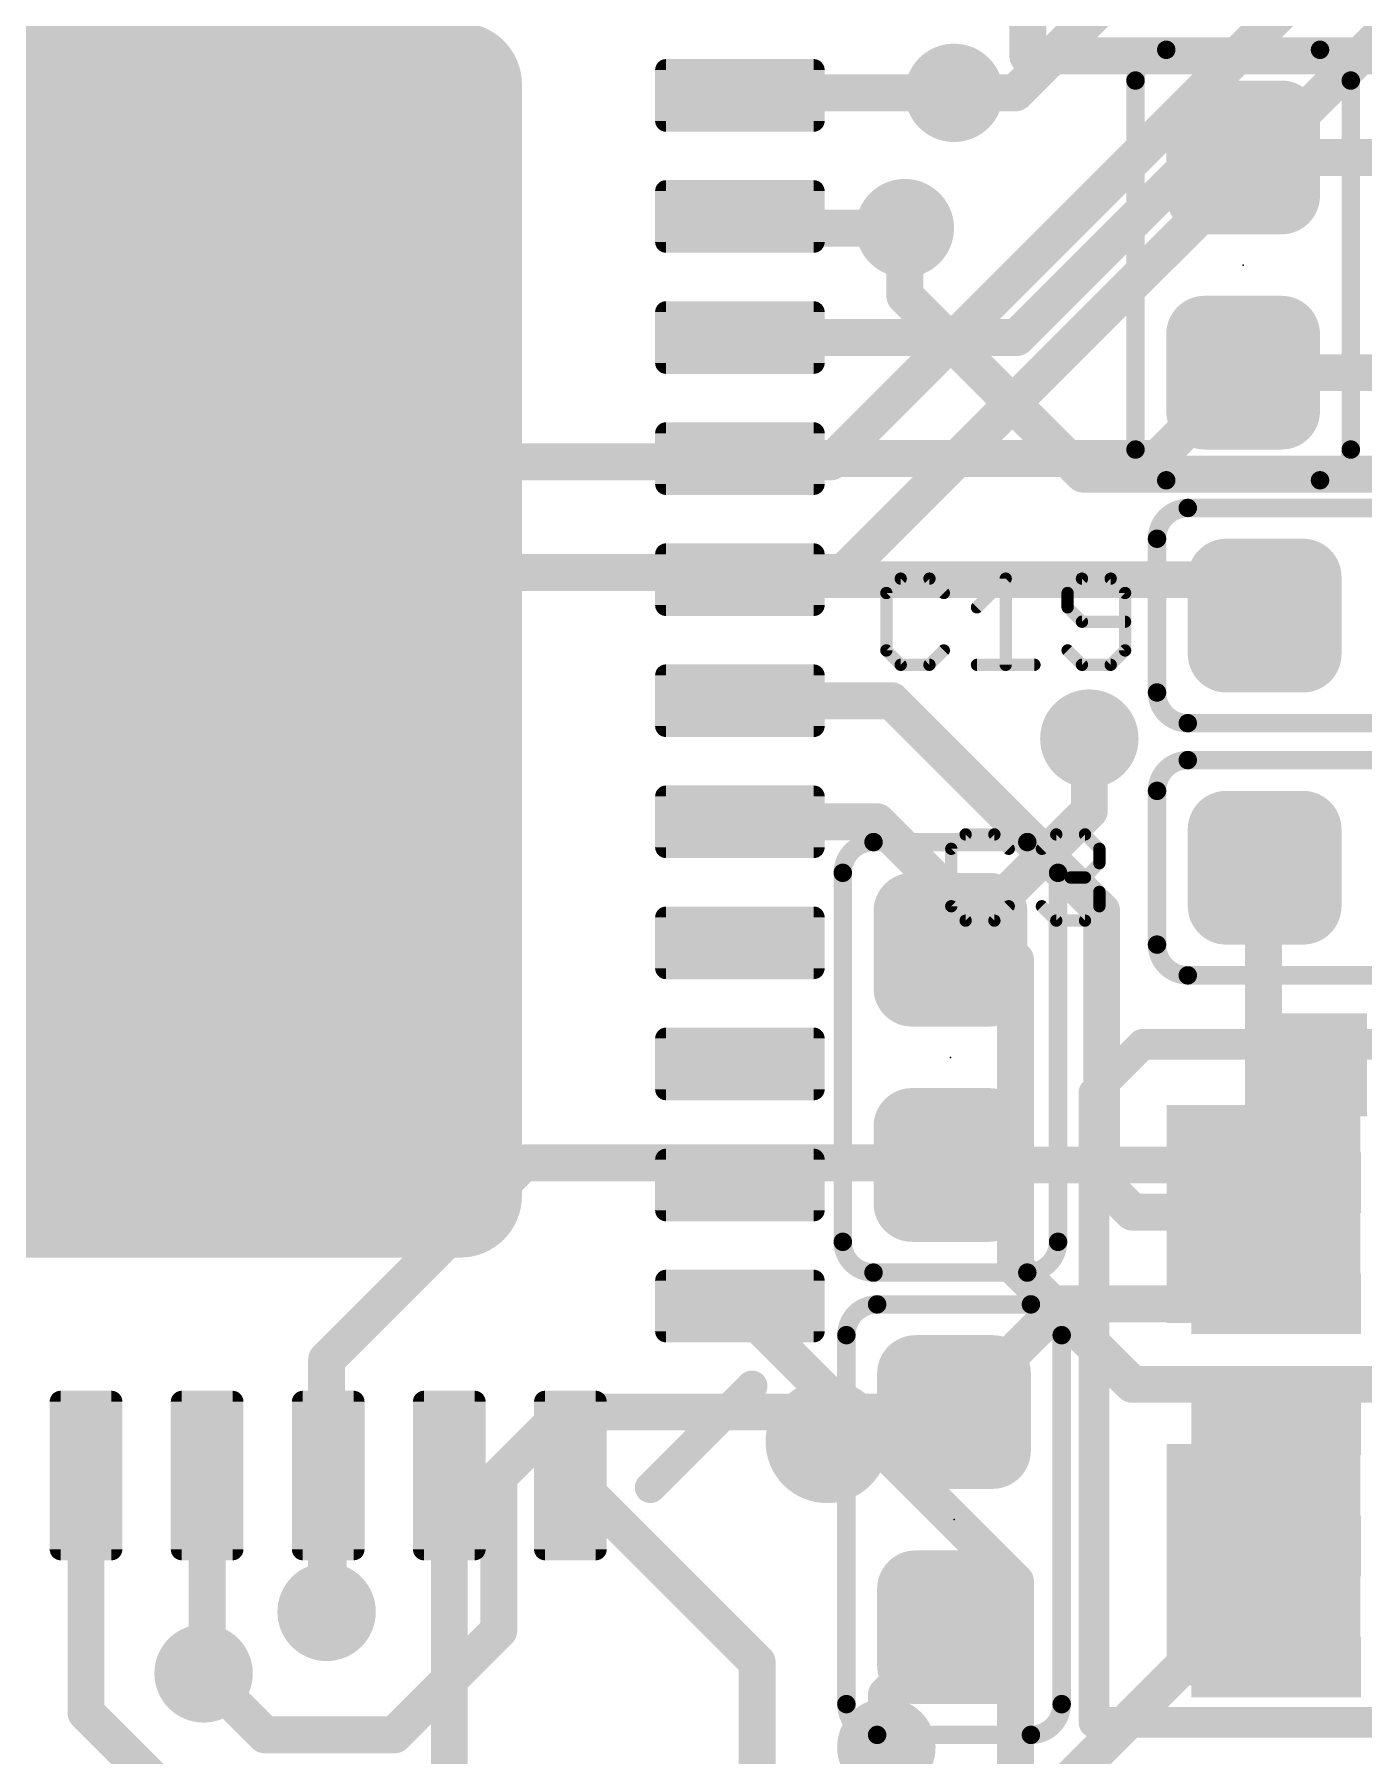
# Model space of a CAD drawing. Extents: x 260.3 to 304.3, y 100 to 124.
# Drawn here: x 282.54 to 288.03, y 108.55 to 115.66 of the extents above; entities that cross this region are included whole.
import ezdxf

# ---------------------------------------------------------------- set-up
doc = ezdxf.new("R2010")
doc.units = 0
for name, color, linetype in [('1', 22, 'CONTINUOUS'), ('16', 175, 'CONTINUOUS'), ('18', 82, 'CONTINUOUS'), ('2', 175, 'CONTINUOUS'), ('21', 253, 'CONTINUOUS'), ('22', 253, 'CONTINUOUS'), ('23', 7, 'CONTINUOUS'), ('24', 7, 'CONTINUOUS'), ('25', 253, 'CONTINUOUS'), ('3', 251, 'CONTINUOUS')]:
    doc.layers.add(name, color=color, linetype=linetype)

# ---------------------------------------------------------------- blocks, each defined once
blk = doc.blocks.new('RECT101600X101600R50')
at = {"const_width": 0.1588}
blk.add_lwpolyline([(0.2381, -0.1588), (0.2381, 0.1588, 0.4142), (0.1588, 0.2381), (-0.1588, 0.2381, 0.4142), (-0.2381, 0.1588), (-0.2381, -0.1588, 0.4142), (-0.1588, -0.2381), (0.1588, -0.2381, 0.4142)], format="xyb", close=True, dxfattribs=at)
blk.add_solid([(-0.1842, -0.1842), (0.1842, -0.1842), (-0.1842, 0.1842), (0.1842, 0.1842)])
blk = doc.blocks.new('RECT112000X48000R30')
at = {"const_width": 0.045}
blk.add_lwpolyline([(0.3275, -0.105), (0.3275, 0.105, 0.4142), (0.305, 0.1275), (-0.305, 0.1275, 0.4142), (-0.3275, 0.105), (-0.3275, -0.105, 0.4142), (-0.305, -0.1275), (0.305, -0.1275, 0.4142)], format="xyb", close=True, dxfattribs=at)
blk.add_solid([(-0.3163, -0.1163), (0.3163, -0.1163), (-0.3163, 0.1163), (0.3163, 0.1163)])
blk = doc.blocks.new('RECT816000X816000R10')
at = {"const_width": 0.255}
blk.add_lwpolyline([(2.4225, -2.295), (2.4225, 2.295, 0.4142), (2.295, 2.4225), (-2.295, 2.4225, 0.4142), (-2.4225, 2.295), (-2.4225, -2.295, 0.4142), (-2.295, -2.4225), (2.295, -2.4225, 0.4142)], format="xyb", close=True, dxfattribs=at)
blk.add_solid([(-2.3204, -2.3204), (2.3204, -2.3204), (-2.3204, 2.3204), (2.3204, 2.3204)])
blk = doc.blocks.new('RECT')
blk.add_solid([(-0.5, -0.5), (0.5, -0.5), (-0.5, 0.5), (0.5, 0.5)])
blk = doc.blocks.new('ROUNDV')
at = {"const_width": 0.5}
blk.add_lwpolyline([(0, -0.25, 1), (0, 0.25, 1), (0, -0.25)], format="xyb", dxfattribs=at)

msp = doc.modelspace()

# ---------------------------------------------------------------- linework, layer by layer
at = {"layer": '1', "const_width": 0.1524}
for points in [[(285.45, 115.407), (285.4606, 115.4176)], [(285.4606, 115.4176), (286.3342, 115.4176)], [(286.5936, 114.407), (287.3375, 115.1509)], [(287.3375, 115.1509), (287.528, 115.1509)], [(287.528, 115.1509), (288.5186, 115.1509)], [(285.45, 114.907), (285.4982, 114.8588)], [(285.4982, 114.8588), (286.131, 114.8588)], [(285.45, 114.407), (286.5936, 114.407)], [(287.1731, 113.907), (287.528, 114.2619)], [(288.5186, 114.2619), (287.528, 114.2619)], [(285.45, 113.907), (287.1731, 113.907)], [(285.45, 113.407), (287.4685, 113.407)], [(287.4685, 113.407), (287.6169, 113.2586)], [(285.45, 112.907), (286.0762, 112.907)], [(286.0762, 112.907), (286.9438, 112.0394)], [(285.45, 112.407), (286.0174, 112.407)], [(286.0174, 112.407), (286.5882, 111.8362)], [(287.612, 112.2123), (287.6169, 112.2172)], [(287.612, 112.2123), (287.612, 110.7876)], [(286.9438, 112.0394), (286.9438, 110.9218)], [(286.5882, 111.8362), (286.5882, 110.5662)], [(286.9438, 110.9218), (287.0708, 110.7948)], [(287.0708, 110.7948), (287.6048, 110.7948)], [(287.6048, 110.7948), (287.612, 110.7876)], [(286.5882, 110.5662), (287.0708, 110.0836)], [(285.45, 110.407), (286.5882, 109.2688)], [(287.0708, 110.0836), (288.1884, 110.0836)], [(282.75, 108.7275), (282.75, 109.707)], [(283.25, 109.707), (283.25, 108.926)], [(283.75, 109.707), (283.75, 109.2266)], [(284.25, 108.3705), (284.25, 109.707)], [(285.5214, 108.9356), (284.75, 109.707)], [(286.5882, 109.2688), (286.5882, 108.331)], [(283.75, 109.2266), (283.7434, 109.1438)], [(283.25, 108.926), (283.2354, 108.8898)], [(285.5214, 107.9881), (285.5214, 108.9356)], [(283.5148, 107.9627), (282.75, 108.7275)]]:
    msp.add_lwpolyline(points, dxfattribs=at)
at = {"layer": '1', "const_width": 0.0762}
for points in [[(285.4231, 115.4339, 1), (285.4769, 115.3801)], [(285.4606, 115.4557, 1), (285.4606, 115.3795)], [(285.4875, 115.3907, 1), (285.4337, 115.4445)], [(286.3342, 115.3795, 1), (286.3342, 115.4557)], [(287.3375, 115.189, 1), (287.3375, 115.1128)], [(287.3644, 115.124, 1), (287.3106, 115.1778)], [(287.528, 115.189, 1), (287.528, 115.1128)], [(287.528, 115.1128, 1), (287.528, 115.189)], [(285.4769, 114.9339, 1), (285.4231, 114.8801)], [(285.4982, 114.8969, 1), (285.4982, 114.8207)], [(285.4713, 114.8319, 1), (285.5251, 114.8857)], [(286.131, 114.8207, 1), (286.131, 114.8969)], [(285.45, 114.4451, 1), (285.45, 114.3689)], [(286.5667, 114.4339, 1), (286.6205, 114.3801)], [(286.5936, 114.3689, 1), (286.5936, 114.4451)], [(287.528, 114.3, 1), (287.528, 114.2238)], [(287.5549, 114.235, 1), (287.5011, 114.2888)], [(285.45, 113.9451, 1), (285.45, 113.8689)], [(287.1462, 113.9339, 1), (287.2, 113.8801)], [(287.1731, 113.8689, 1), (287.1731, 113.9451)], [(285.45, 113.4451, 1), (285.45, 113.3689)], [(287.4954, 113.4339, 1), (287.4416, 113.3801)], [(287.4685, 113.3689, 1), (287.4685, 113.4451)], [(287.59, 113.2317, 1), (287.6438, 113.2855)], [(285.45, 112.9451, 1), (285.45, 112.8689)], [(286.1031, 112.9339, 1), (286.0493, 112.8801)], [(286.0762, 112.8689, 1), (286.0762, 112.9451)], [(285.45, 112.4451, 1), (285.45, 112.3689)], [(286.0443, 112.4339, 1), (285.9905, 112.3801)], [(286.0174, 112.3689, 1), (286.0174, 112.4451)], [(287.6501, 112.2123, 1), (287.5739, 112.2123)], [(287.5851, 112.2392, 1), (287.6389, 112.1854)], [(287.6438, 112.1903, 1), (287.59, 112.2441)], [(286.9819, 112.0394, 1), (286.9057, 112.0394)], [(286.9169, 112.0125, 1), (286.9707, 112.0663)], [(286.6263, 111.8362, 1), (286.5501, 111.8362)], [(286.5613, 111.8093, 1), (286.6151, 111.8631)], [(286.9707, 110.9487, 1), (286.9169, 110.8949)], [(286.9057, 110.9218, 1), (286.9819, 110.9218)], [(287.0708, 110.8329, 1), (287.0708, 110.7567)], [(287.0439, 110.7679, 1), (287.0977, 110.8217)], [(287.6317, 110.8217, 1), (287.5779, 110.7679)], [(287.5739, 110.7876, 1), (287.6501, 110.7876)], [(287.5851, 110.7607, 1), (287.6389, 110.8145)], [(287.6048, 110.7567, 1), (287.6048, 110.8329)], [(286.6151, 110.5931, 1), (286.5613, 110.5393)], [(286.5501, 110.5662, 1), (286.6263, 110.5662)], [(285.4769, 110.4339, 1), (285.4231, 110.3801)], [(287.0708, 110.1217, 1), (287.0708, 110.0455)], [(287.0439, 110.0567, 1), (287.0977, 110.1105)], [(282.7881, 109.707, 1), (282.7119, 109.707)], [(283.2881, 109.707, 1), (283.2119, 109.707)], [(283.7881, 109.707, 1), (283.7119, 109.707)], [(284.2881, 109.707, 1), (284.2119, 109.707)], [(284.7769, 109.7339, 1), (284.7231, 109.6801)], [(286.6263, 109.2688, 1), (286.5501, 109.2688)], [(286.5613, 109.2419, 1), (286.6151, 109.2957)], [(283.7119, 109.2266, 1), (283.7881, 109.2266)], [(283.788, 109.2236, 1), (283.712, 109.2296)], [(283.7054, 109.1468, 1), (283.7814, 109.1408)], [(283.2853, 108.9117, 1), (283.2147, 108.9403)], [(285.5595, 108.9356, 1), (285.4833, 108.9356)], [(285.4945, 108.9087, 1), (285.5483, 108.9625)], [(283.2001, 108.9041, 1), (283.2707, 108.8755)], [(283.2119, 108.926, 1), (283.2881, 108.926)], [(282.7119, 108.7275, 1), (282.7881, 108.7275)], [(282.7769, 108.7544, 1), (282.7231, 108.7006)]]:
    msp.add_lwpolyline(points, format="xyb", dxfattribs=at)
at = {"layer": '16', "const_width": 0.1524}
for points in [[(284.1244, 116.6622), (284.1244, 115.2398)], [(286.9184, 115.7478), (286.5882, 115.4176)], [(286.5882, 115.4176), (286.3342, 115.4176)], [(284.1244, 115.2398), (283.7942, 114.9096)], [(283.7942, 114.9096), (278.003, 114.9096)], [(286.131, 114.5794), (286.131, 114.8588)], [(286.8676, 113.8428), (286.131, 114.5794)], [(289.4584, 113.8428), (286.8676, 113.8428)], [(286.893, 112.4523), (286.893, 112.7506)], [(286.3193, 111.8787), (286.893, 112.4523)], [(283.7434, 110.1852), (284.5562, 110.998)], [(284.5562, 110.998), (286.311, 110.998)], [(286.311, 110.998), (286.3193, 110.9897)], [(287.5913, 110.9897), (286.3193, 110.9897)], [(287.6648, 110.9162), (287.5913, 110.9897)], [(286.3342, 109.9693), (286.7811, 110.4162)], [(286.7811, 110.4162), (287.6648, 110.4162)], [(283.7434, 109.1438), (283.7434, 110.1852)], [(284.4546, 109.7026), (284.7213, 109.9693)], [(284.7213, 109.9693), (286.3342, 109.9693)], [(284.4546, 109.0676), (284.4546, 109.7026)], [(284.0228, 108.6358), (284.4546, 109.0676)], [(286.3342, 109.0803), (286.0548, 108.8009)], [(287.275, 108.9162), (286.766, 108.4072)], [(287.6648, 108.9162), (287.275, 108.9162)], [(283.2354, 108.8898), (283.4894, 108.6358)], [(286.0548, 108.8009), (286.0548, 108.585)], [(283.4894, 108.6358), (284.0228, 108.6358)]]:
    msp.add_lwpolyline(points, dxfattribs=at)
at = {"layer": '16', "const_width": 0.0762}
for points in [[(286.3342, 115.4557, 1), (286.3342, 115.3795)], [(286.5613, 115.4445, 1), (286.6151, 115.3907)], [(286.5882, 115.3795, 1), (286.5882, 115.4557)], [(284.1513, 115.2129, 1), (284.0975, 115.2667)], [(284.0863, 115.2398, 1), (284.1625, 115.2398)], [(283.7673, 114.9365, 1), (283.8211, 114.8827)], [(283.7942, 114.8715, 1), (283.7942, 114.9477)], [(286.1691, 114.8588, 1), (286.0929, 114.8588)], [(286.0929, 114.5794, 1), (286.1691, 114.5794)], [(286.1579, 114.6063, 1), (286.1041, 114.5525)], [(286.8676, 113.8809, 1), (286.8676, 113.8047)], [(286.8407, 113.8159, 1), (286.8945, 113.8697)], [(286.9311, 112.7506, 1), (286.8549, 112.7506)], [(286.9199, 112.4254, 1), (286.8661, 112.4793)], [(286.8549, 112.4523, 1), (286.9311, 112.4523)], [(286.2924, 111.9056, 1), (286.3463, 111.8517)], [(284.5562, 111.0361, 1), (284.5562, 110.9599)], [(284.5831, 110.9711, 1), (284.5293, 111.0249)], [(286.3379, 111.0249, 1), (286.284, 110.9711)], [(286.3193, 111.0278, 1), (286.3193, 110.9516)], [(286.2924, 110.9627, 1), (286.3463, 111.0166)], [(286.311, 110.9599, 1), (286.311, 111.0361)], [(287.6183, 111.0166, 1), (287.5644, 110.9627)], [(287.5913, 110.9516, 1), (287.5913, 111.0278)], [(287.6379, 110.8893, 1), (287.6917, 110.9431)], [(286.7811, 110.4543, 1), (286.7811, 110.3781)], [(286.808, 110.3893, 1), (286.7542, 110.4431)], [(287.6648, 110.3781, 1), (287.6648, 110.4543)], [(283.7815, 110.1852, 1), (283.7053, 110.1852)], [(283.7165, 110.2121, 1), (283.7703, 110.1583)], [(284.7213, 110.0074, 1), (284.7213, 109.9312)], [(284.7482, 109.9424, 1), (284.6944, 109.9962)], [(286.3342, 109.9312, 1), (286.3342, 110.0074)], [(286.3073, 109.9962, 1), (286.3611, 109.9424)], [(284.4927, 109.7026, 1), (284.4165, 109.7026)], [(284.4277, 109.7295, 1), (284.4815, 109.6757)], [(283.7053, 109.1438, 1), (283.7815, 109.1438)], [(284.4815, 109.0407, 1), (284.4277, 109.0945)], [(286.3611, 109.0534, 1), (286.3073, 109.1072)], [(284.4165, 109.0676, 1), (284.4927, 109.0676)], [(287.275, 108.9543, 1), (287.275, 108.8781)], [(287.3019, 108.8893, 1), (287.2481, 108.9431)], [(287.6648, 108.8781, 1), (287.6648, 108.9543)], [(283.2623, 108.9167, 1), (283.2085, 108.8629)], [(286.0929, 108.8009, 1), (286.0167, 108.8009)], [(286.0279, 108.8278, 1), (286.0817, 108.774)], [(283.4894, 108.6739, 1), (283.4894, 108.5977)], [(283.4625, 108.6089, 1), (283.5163, 108.6627)], [(283.9959, 108.6627, 1), (284.0497, 108.6089)], [(284.0228, 108.5977, 1), (284.0228, 108.6739)], [(286.0167, 108.585, 1), (286.0929, 108.585)]]:
    msp.add_lwpolyline(points, format="xyb", dxfattribs=at)
at = {"layer": '2', "const_width": 0.1524}
for points in [[(289.5346, 117.094), (285.877, 113.4364)], [(288.5186, 116.586), (285.8262, 113.8936)], [(285.8262, 113.8936), (277.5966, 113.8936)], [(285.877, 113.4364), (277.9776, 113.4364)]]:
    msp.add_lwpolyline(points, dxfattribs=at)
at = {"layer": '2', "const_width": 0.0762}
for points in [[(285.7993, 113.9205, 1), (285.8531, 113.8667)], [(285.8262, 113.8555, 1), (285.8262, 113.9317)], [(285.8501, 113.4633, 1), (285.9039, 113.4095)], [(285.877, 113.3983, 1), (285.877, 113.4745)]]:
    msp.add_lwpolyline(points, format="xyb", dxfattribs=at)
at = {"layer": '21'}
for points, const_width in [([(287.2105, 115.5954, 0.4142), (287.0835, 115.4684)], 0.0762), ([(287.2105, 115.6145, 1), (287.2105, 115.5764)], 0.0381), ([(287.2105, 115.5764, 1), (287.2105, 115.6145)], 0.0381), ([(287.9725, 115.4684, 0.4142), (287.8455, 115.5954)], 0.0762), ([(287.8455, 115.6145, 1), (287.8455, 115.5764)], 0.0381), ([(287.8455, 115.5764, 1), (287.8455, 115.6145)], 0.0381), ([(287.1026, 115.4684, 1), (287.0645, 115.4684)], 0.0381), ([(287.0645, 115.4684, 1), (287.1026, 115.4684)], 0.0381), ([(287.9916, 115.4684, 1), (287.9535, 115.4684)], 0.0381), ([(287.9535, 115.4684, 1), (287.9916, 115.4684)], 0.0381), ([(287.0835, 113.9444, 0.4142), (287.2105, 113.8174)], 0.0762), ([(287.1026, 113.9444, 1), (287.0645, 113.9444)], 0.0381), ([(287.0645, 113.9444, 1), (287.1026, 113.9444)], 0.0381), ([(287.8455, 113.8174, 0.4142), (287.9725, 113.9444)], 0.0762), ([(287.9916, 113.9444, 1), (287.9535, 113.9444)], 0.0381), ([(287.9535, 113.9444, 1), (287.9916, 113.9444)], 0.0381), ([(287.2105, 113.8364, 1), (287.2105, 113.7984)], 0.0381), ([(287.2105, 113.7984, 1), (287.2105, 113.8364)], 0.0381), ([(287.8455, 113.8364, 1), (287.8455, 113.7984)], 0.0381), ([(287.8455, 113.7984, 1), (287.8455, 113.8364)], 0.0381), ([(287.2994, 113.7031, 0.4142), (287.1724, 113.5761)], 0.0762), ([(287.2994, 113.7221, 1), (287.2994, 113.6841)], 0.0381), ([(287.2994, 113.6841, 1), (287.2994, 113.7221)], 0.0381), ([(287.1915, 113.5761, 1), (287.1534, 113.5761)], 0.0381), ([(287.1534, 113.5761, 1), (287.1915, 113.5761)], 0.0381), ([(287.1724, 112.9411, 0.4142), (287.2994, 112.8141)], 0.0762), ([(287.1915, 112.9411, 1), (287.1534, 112.9411)], 0.0381), ([(287.1534, 112.9411, 1), (287.1915, 112.9411)], 0.0381), ([(287.2994, 112.8332, 1), (287.2994, 112.7951)], 0.0381), ([(287.2994, 112.7951, 1), (287.2994, 112.8332)], 0.0381), ([(287.2994, 112.6617, 0.4142), (287.1724, 112.5347)], 0.0762), ([(287.2994, 112.6808, 1), (287.2994, 112.6427)], 0.0381), ([(287.2994, 112.6427, 1), (287.2994, 112.6808)], 0.0381), ([(287.1915, 112.5347, 1), (287.1534, 112.5347)], 0.0381), ([(287.1534, 112.5347, 1), (287.1915, 112.5347)], 0.0381), ([(287.1724, 111.8997, 0.4142), (287.2994, 111.7727)], 0.0762), ([(287.1915, 111.8997, 1), (287.1534, 111.8997)], 0.0381), ([(287.1534, 111.8997, 1), (287.1915, 111.8997)], 0.0381), ([(287.2994, 111.7917, 1), (287.2994, 111.7537)], 0.0381), ([(287.2994, 111.7537, 1), (287.2994, 111.7917)], 0.0381), ([(287.112, 111.5194, 1), (287.112, 111.4558)], 0.0635), ([(287.1345, 111.4651, 1), (287.0895, 111.5101)], 0.0635), ([(286.8895, 111.3101, 1), (286.9345, 111.2651)], 0.0635), ([(286.9438, 111.2876, 1), (286.8803, 111.2876)], 0.0635), ([(285.5225, 110.0545, 1), (285.4775, 110.0995)], 0.0635), ([(285.81, 109.72, 1), (285.81, 109.974, 1), (285.81, 109.72)], 0.254), ([(285.0575, 109.6795, 1), (285.1025, 109.6345)], 0.0635), ([(286.912, 108.7194, 1), (286.912, 108.6559)], 0.0635), ([(286.8803, 108.6876, 1), (286.9438, 108.6876)], 0.0635)]:
    msp.add_lwpolyline(points, format="xyb", dxfattribs=dict(at, const_width=const_width))
for points, const_width in [([(287.2105, 115.5954), (287.8455, 115.5954)], 0.0762), ([(287.0835, 113.9444), (287.0835, 115.4684)], 0.0762), ([(287.9725, 115.4684), (287.9725, 113.9444)], 0.0762), ([(287.8455, 113.8174), (287.2105, 113.8174)], 0.0762), ([(287.2994, 113.7031), (288.8234, 113.7031)], 0.0762), ([(287.1724, 112.9411), (287.1724, 113.5761)], 0.0762), ([(288.8234, 112.8141), (287.2994, 112.8141)], 0.0762), ([(287.2994, 112.6617), (288.8234, 112.6617)], 0.0762), ([(287.1724, 111.8997), (287.1724, 112.5347)], 0.0762), ([(288.8234, 111.7727), (287.2994, 111.7727)], 0.0762), ([(286.912, 111.2876), (287.112, 111.4876)], 0.127), ([(287.112, 111.4876), (289.412, 111.4876)], 0.127), ([(286.912, 108.6876), (286.912, 111.2876)], 0.127), ([(285.5, 110.077), (285.08, 109.657)], 0.127), ([(289.412, 108.6876), (286.912, 108.6876)], 0.127)]:
    msp.add_lwpolyline(points, dxfattribs=dict(at, const_width=const_width))
at = {"layer": '22'}
for points, const_width in [([(286.0018, 112.3232, 0.4142), (285.8748, 112.1962)], 0.0762), ([(286.0018, 112.3422, 1), (286.0018, 112.3041)], 0.0381), ([(286.0018, 112.3041, 1), (286.0018, 112.3422)], 0.0381), ([(286.7638, 112.1962, 0.4142), (286.6368, 112.3232)], 0.0762), ([(286.6368, 112.3422, 1), (286.6368, 112.3041)], 0.0381), ([(286.6368, 112.3041, 1), (286.6368, 112.3422)], 0.0381), ([(285.8939, 112.1962, 1), (285.8558, 112.1962)], 0.0381), ([(285.8558, 112.1962, 1), (285.8939, 112.1962)], 0.0381), ([(286.7829, 112.1962, 1), (286.7448, 112.1962)], 0.0381), ([(286.7448, 112.1962, 1), (286.7829, 112.1962)], 0.0381), ([(285.8748, 110.6722, 0.4142), (286.0018, 110.5452)], 0.0762), ([(285.8939, 110.6722, 1), (285.8558, 110.6722)], 0.0381), ([(285.8558, 110.6722, 1), (285.8939, 110.6722)], 0.0381), ([(286.6368, 110.5452, 0.4142), (286.7638, 110.6722)], 0.0762), ([(286.7829, 110.6722, 1), (286.7448, 110.6722)], 0.0381), ([(286.7448, 110.6722, 1), (286.7829, 110.6722)], 0.0381), ([(286.0018, 110.5642, 1), (286.0018, 110.5261)], 0.0381), ([(286.0018, 110.5261, 1), (286.0018, 110.5642)], 0.0381), ([(286.6368, 110.5642, 1), (286.6368, 110.5261)], 0.0381), ([(286.6368, 110.5261, 1), (286.6368, 110.5642)], 0.0381), ([(286.0167, 110.4138, 0.4142), (285.8897, 110.2868)], 0.0762), ([(286.0167, 110.4329, 1), (286.0167, 110.3948)], 0.0381), ([(286.0167, 110.3948, 1), (286.0167, 110.4329)], 0.0381), ([(286.7787, 110.2868, 0.4142), (286.6517, 110.4138)], 0.0762), ([(286.6517, 110.4329, 1), (286.6517, 110.3948)], 0.0381), ([(286.6517, 110.3948, 1), (286.6517, 110.4329)], 0.0381), ([(285.9087, 110.2868, 1), (285.8707, 110.2868)], 0.0381), ([(286.7978, 110.2868, 1), (286.7597, 110.2868)], 0.0381), ([(285.8707, 110.2868, 1), (285.9087, 110.2868)], 0.0381), ([(286.7597, 110.2868, 1), (286.7978, 110.2868)], 0.0381), ([(285.8897, 108.7628, 0.4142), (286.0167, 108.6358)], 0.0762), ([(285.9087, 108.7628, 1), (285.8707, 108.7628)], 0.0381), ([(285.8707, 108.7628, 1), (285.9087, 108.7628)], 0.0381), ([(286.6517, 108.6358, 0.4142), (286.7787, 108.7628)], 0.0762), ([(286.7978, 108.7628, 1), (286.7597, 108.7628)], 0.0381), ([(286.7597, 108.7628, 1), (286.7978, 108.7628)], 0.0381), ([(286.0167, 108.6548, 1), (286.0167, 108.6168)], 0.0381), ([(286.0167, 108.6168, 1), (286.0167, 108.6548)], 0.0381), ([(286.6517, 108.6548, 1), (286.6517, 108.6168)], 0.0381), ([(286.6517, 108.6168, 1), (286.6517, 108.6548)], 0.0381)]:
    msp.add_lwpolyline(points, format="xyb", dxfattribs=dict(at, const_width=const_width))
at = {"layer": '22', "const_width": 0.0762}
for points in [[(286.6368, 112.3232), (286.0018, 112.3232)], [(285.8748, 112.1962), (285.8748, 110.6722)], [(286.7638, 110.6722), (286.7638, 112.1962)], [(286.0018, 110.5452), (286.6368, 110.5452)], [(286.6517, 110.4138), (286.0167, 110.4138)], [(285.8897, 110.2868), (285.8897, 108.7628)], [(286.7787, 108.7628), (286.7787, 110.2868)], [(286.0167, 108.6358), (286.6517, 108.6358)]]:
    msp.add_lwpolyline(points, dxfattribs=at)
at = {"layer": '23'}
msp.add_point((287.528, 114.7064), dxfattribs=at)
at = {"layer": '24'}
for p in [(286.3193, 111.4342), (286.3342, 109.5248)]:
    msp.add_point(p, dxfattribs=at)
at = {"layer": '25', "const_width": 0.0508}
for points in [[(286.1141, 113.4113), (286.0548, 113.352)], [(286.2328, 113.4113), (286.1141, 113.4113)], [(286.2921, 113.352), (286.2328, 113.4113)], [(286.429, 113.2927), (286.5476, 113.4113)], [(286.5476, 113.4113), (286.5476, 113.0554)], [(286.8625, 113.4113), (286.8032, 113.352)], [(286.9812, 113.4113), (286.8625, 113.4113)], [(287.0405, 113.352), (286.9812, 113.4113)], [(286.0548, 113.352), (286.0548, 113.1147)], [(286.8032, 113.352), (286.8032, 113.2927)], [(286.8032, 113.2927), (286.8625, 113.2334)], [(287.0405, 113.1147), (287.0405, 113.352)], [(286.8625, 113.2334), (287.0405, 113.2334)], [(286.0548, 113.1147), (286.1141, 113.0554)], [(286.2328, 113.0554), (286.2921, 113.1147)], [(286.8032, 113.1147), (286.8625, 113.0554)], [(286.9812, 113.0554), (287.0405, 113.1147)], [(286.1141, 113.0554), (286.2328, 113.0554)], [(286.429, 113.0554), (286.6663, 113.0554)], [(286.8625, 113.0554), (286.9812, 113.0554)], [(286.3822, 112.3548), (286.3229, 112.2955)], [(286.3229, 112.2955), (286.3229, 112.0582)], [(286.5009, 112.3548), (286.3822, 112.3548)], [(286.5602, 112.2955), (286.5009, 112.3548)], [(286.6971, 112.2955), (286.7564, 112.3548)], [(286.7564, 112.3548), (286.8751, 112.3548)], [(286.8751, 112.3548), (286.9344, 112.2955)], [(286.9344, 112.2955), (286.9344, 112.2362)], [(286.9344, 112.2362), (286.8751, 112.1769)], [(286.8751, 112.1769), (286.8158, 112.1769)], [(286.8751, 112.1769), (286.9344, 112.1175)], [(286.9344, 112.1175), (286.9344, 112.0582)], [(286.3229, 112.0582), (286.3822, 111.9989)], [(286.5009, 111.9989), (286.5602, 112.0582)], [(286.7564, 111.9989), (286.6971, 112.0582)], [(286.9344, 112.0582), (286.8751, 111.9989)], [(286.3822, 111.9989), (286.5009, 111.9989)], [(286.8751, 111.9989), (286.7564, 111.9989)]]:
    msp.add_lwpolyline(points, dxfattribs=at)
at = {"layer": '25', "const_width": 0.0254}
for points in [[(286.1141, 113.424, 1), (286.1141, 113.3986)], [(286.1231, 113.4023, 1), (286.1051, 113.4203)], [(286.2417, 113.4203, 1), (286.2238, 113.4023)], [(286.2328, 113.3986, 1), (286.2328, 113.424)], [(286.5603, 113.4113, 1), (286.5349, 113.4113)], [(286.5566, 113.4023, 1), (286.5387, 113.4203)], [(286.8625, 113.424, 1), (286.8625, 113.3986)], [(286.8715, 113.4023, 1), (286.8535, 113.4203)], [(286.9901, 113.4203, 1), (286.9722, 113.4023)], [(286.9812, 113.3986, 1), (286.9812, 113.424)], [(286.0675, 113.352, 1), (286.0421, 113.352)], [(286.0458, 113.361, 1), (286.0638, 113.343)], [(286.2831, 113.343, 1), (286.301, 113.361)], [(286.42, 113.3016, 1), (286.438, 113.2837)], [(286.8159, 113.352, 1), (286.7905, 113.352)], [(286.7942, 113.361, 1), (286.8122, 113.343)], [(286.8122, 113.3016, 1), (286.7942, 113.2837)], [(287.0532, 113.352, 1), (287.0278, 113.352)], [(287.0315, 113.343, 1), (287.0495, 113.361)], [(286.7905, 113.2927, 1), (286.8159, 113.2927)], [(286.8625, 113.246, 1), (286.8625, 113.2207)], [(286.8535, 113.2244, 1), (286.8715, 113.2423)], [(287.0405, 113.2207, 1), (287.0405, 113.246)], [(286.0638, 113.1237, 1), (286.0458, 113.1057)], [(286.0421, 113.1147, 1), (286.0675, 113.1147)], [(286.301, 113.1057, 1), (286.2831, 113.1237)], [(286.8122, 113.1237, 1), (286.7942, 113.1057)], [(287.0278, 113.1147, 1), (287.0532, 113.1147)], [(287.0495, 113.1057, 1), (287.0315, 113.1237)], [(286.1141, 113.0681, 1), (286.1141, 113.0427)], [(286.1051, 113.0464, 1), (286.1231, 113.0644)], [(286.2238, 113.0644, 1), (286.2417, 113.0464)], [(286.2328, 113.0427, 1), (286.2328, 113.0681)], [(286.429, 113.0681, 1), (286.429, 113.0427)], [(286.5349, 113.0554, 1), (286.5603, 113.0554)], [(286.6663, 113.0427, 1), (286.6663, 113.0681)], [(286.8625, 113.0681, 1), (286.8625, 113.0427)], [(286.8535, 113.0464, 1), (286.8715, 113.0644)], [(286.9722, 113.0644, 1), (286.9901, 113.0464)], [(286.9812, 113.0427, 1), (286.9812, 113.0681)], [(286.3356, 112.2955, 1), (286.3102, 112.2955)], [(286.3139, 112.3045, 1), (286.3319, 112.2865)], [(286.3822, 112.3675, 1), (286.3822, 112.3421)], [(286.3912, 112.3458, 1), (286.3732, 112.3638)], [(286.5098, 112.3638, 1), (286.4919, 112.3458)], [(286.5009, 112.3421, 1), (286.5009, 112.3675)], [(286.5512, 112.2865, 1), (286.5692, 112.3045)], [(286.6881, 112.3045, 1), (286.7061, 112.2865)], [(286.7564, 112.3675, 1), (286.7564, 112.3421)], [(286.7654, 112.3458, 1), (286.7475, 112.3638)], [(286.884, 112.3638, 1), (286.8661, 112.3458)], [(286.8751, 112.3421, 1), (286.8751, 112.3675)], [(286.9471, 112.2955, 1), (286.9217, 112.2955)], [(286.9254, 112.2865, 1), (286.9434, 112.3045)], [(286.9217, 112.2362, 1), (286.9471, 112.2362)], [(286.9434, 112.2272, 1), (286.9254, 112.2452)], [(286.8158, 112.1896, 1), (286.8158, 112.1642)], [(286.884, 112.1858, 1), (286.8661, 112.1679)], [(286.8661, 112.1858, 1), (286.884, 112.1679)], [(286.8751, 112.1642, 1), (286.8751, 112.1896)], [(286.9471, 112.1175, 1), (286.9217, 112.1175)], [(286.9254, 112.1086, 1), (286.9434, 112.1265)], [(286.3319, 112.0672, 1), (286.3139, 112.0492)], [(286.3102, 112.0582, 1), (286.3356, 112.0582)], [(286.5692, 112.0492, 1), (286.5512, 112.0672)], [(286.7061, 112.0672, 1), (286.6881, 112.0492)], [(286.9217, 112.0582, 1), (286.9471, 112.0582)], [(286.9434, 112.0492, 1), (286.9254, 112.0672)], [(286.3822, 112.0116, 1), (286.3822, 111.9862)], [(286.3732, 111.9899, 1), (286.3912, 112.0079)], [(286.4919, 112.0079, 1), (286.5098, 111.9899)], [(286.5009, 111.9862, 1), (286.5009, 112.0116)], [(286.7564, 112.0116, 1), (286.7564, 111.9862)], [(286.7475, 111.9899, 1), (286.7654, 112.0079)], [(286.8661, 112.0079, 1), (286.884, 111.9899)], [(286.8751, 111.9862, 1), (286.8751, 112.0116)]]:
    msp.add_lwpolyline(points, format="xyb", dxfattribs=at)
at = {"layer": '3', "const_width": 0.1524}
for points in [[(286.639, 119.5832), (286.639, 115.57)], [(286.639, 115.57), (289.8648, 115.57)]]:
    msp.add_lwpolyline(points, dxfattribs=at)
at = {"layer": '3', "const_width": 0.0762}
for points in [[(286.639, 115.6081, 1), (286.639, 115.5319)], [(286.6009, 115.57, 1), (286.6771, 115.57)]]:
    msp.add_lwpolyline(points, format="xyb", dxfattribs=at)

# ---------------------------------------------------------------- block references
at = {"layer": '1'}
for name, p, rotation in [('RECT816000X816000R10', (282, 113.157), 90), ('RECT112000X48000R30', (285.45, 115.407), 180), ('RECT101600X101600R50', (287.528, 115.1509), 90), ('RECT112000X48000R30', (285.45, 114.907), 180), ('RECT112000X48000R30', (285.45, 114.407), 180), ('RECT101600X101600R50', (287.528, 114.2619), 90), ('RECT112000X48000R30', (285.45, 113.907), 180), ('RECT112000X48000R30', (285.45, 113.407), 180), ('RECT101600X101600R50', (287.6169, 113.2586), 180), ('RECT112000X48000R30', (285.45, 112.907), 180), ('RECT112000X48000R30', (285.45, 112.407), 180), ('RECT101600X101600R50', (287.6169, 112.2172), 180), ('RECT112000X48000R30', (285.45, 111.907), 180), ('RECT112000X48000R30', (285.45, 111.407), 180), ('RECT112000X48000R30', (285.45, 110.907), 180), ('RECT112000X48000R30', (285.45, 110.407), 180), ('RECT112000X48000R30', (282.75, 109.707), 90), ('RECT112000X48000R30', (283.25, 109.707), 90), ('RECT112000X48000R30', (283.75, 109.707), 90), ('RECT112000X48000R30', (284.25, 109.707), 90), ('RECT112000X48000R30', (284.75, 109.707), 90)]:
    msp.add_blockref(name, p, dxfattribs=dict(at, rotation=rotation))
at = {"layer": '1', "xscale": 0.9, "yscale": 0.8, "rotation": 270}
for p in [(287.612, 110.7876), (287.612, 109.3876)]:
    msp.add_blockref('RECT', p, dxfattribs=at)
at = {"layer": '16'}
for p, rotation in [((286.3193, 111.8787), 90), ((286.3193, 110.9897), 90), ((286.3342, 109.9693), 270), ((286.3342, 109.0803), 270)]:
    msp.add_blockref('RECT101600X101600R50', p, dxfattribs=dict(at, rotation=rotation))
at = {"layer": '16', "xscale": 0.7, "yscale": 0.25}
for p in [(287.6648, 110.9162), (287.6648, 110.4162), (287.6648, 109.9162), (287.6648, 109.4162), (287.6648, 108.9162)]:
    msp.add_blockref('RECT', p, dxfattribs=at)
at = {"layer": '18', "xscale": 0.4064, "yscale": 0.4064}
for p in [(286.3342, 115.4176), (286.3342, 115.4176), (286.3342, 115.4176), (286.3342, 115.4176), (286.131, 114.8588), (286.131, 114.8588), (286.131, 114.8588), (286.131, 114.8588), (283.2354, 114.3762), (283.2354, 114.3762), (283.2354, 114.3762), (283.2354, 114.3762), (286.893, 112.7506), (286.893, 112.7506), (286.893, 112.7506), (286.893, 112.7506), (283.21, 111.4044), (283.21, 111.4044), (283.21, 111.4044), (283.21, 111.4044), (283.7434, 109.1438), (283.7434, 109.1438), (283.7434, 109.1438), (283.7434, 109.1438), (283.2354, 108.8898), (283.2354, 108.8898), (283.2354, 108.8898), (283.2354, 108.8898), (286.0548, 108.585), (286.0548, 108.585), (286.0548, 108.585), (286.0548, 108.585)]:
    msp.add_blockref('ROUNDV', p, dxfattribs=at)
at = {"layer": '22', "xscale": 0.425, "yscale": 0.45, "rotation": 270}
msp.add_blockref('RECT', (287.8148, 111.4037), dxfattribs=at)

doc.saveas('drawing.dxf')
